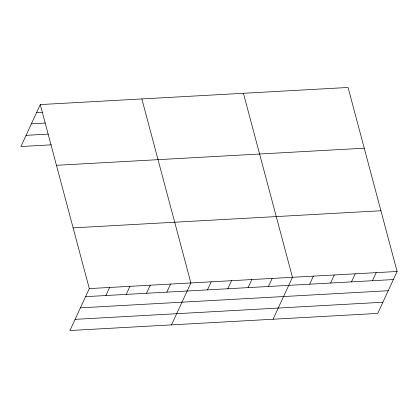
<?xml version="1.0" encoding="UTF-8"?>
<svg xmlns="http://www.w3.org/2000/svg" width="418" height="418" viewBox="0 0 418 418"><rect width="100%" height="100%" fill="white"/><g stroke="black" fill="none" stroke-linecap="round" stroke-linejoin="round"><path stroke-width="0.63" d="M40.274 104.584L89.306 288.592L69.931 330.528L377.726 313.416L397.1 271.481L348.069 87.472L40.274 104.584L20.9 146.519L51.372 144.827M105.895 295.531L109.62 287.464M126.21 294.403L129.935 286.335M146.519 293.274L150.25 285.207M166.834 292.145L170.565 284.078M171.505 324.88L190.88 282.944L141.848 98.941M207.464 289.888L211.194 281.816M227.779 288.754L231.509 280.687M248.093 287.626L251.824 279.558M268.408 286.497L272.134 278.43M273.074 319.232L292.448 277.301L243.417 93.292M309.654 284.203L313.38 276.136M330.581 283.043L334.311 274.971M351.512 281.878L355.243 273.811M372.443 280.713L376.169 272.646M36.549 112.656L42.26 112.337M31.381 123.832L45.348 123.054M26.062 135.343L48.284 134.11M56.456 165.309L364.25 148.197M73.129 227.873L380.918 210.761M89.306 288.592L397.1 271.481M85.58 296.66L393.369 279.548M80.413 307.836L388.207 290.724M75.094 319.352L382.888 302.24"/></g></svg>
